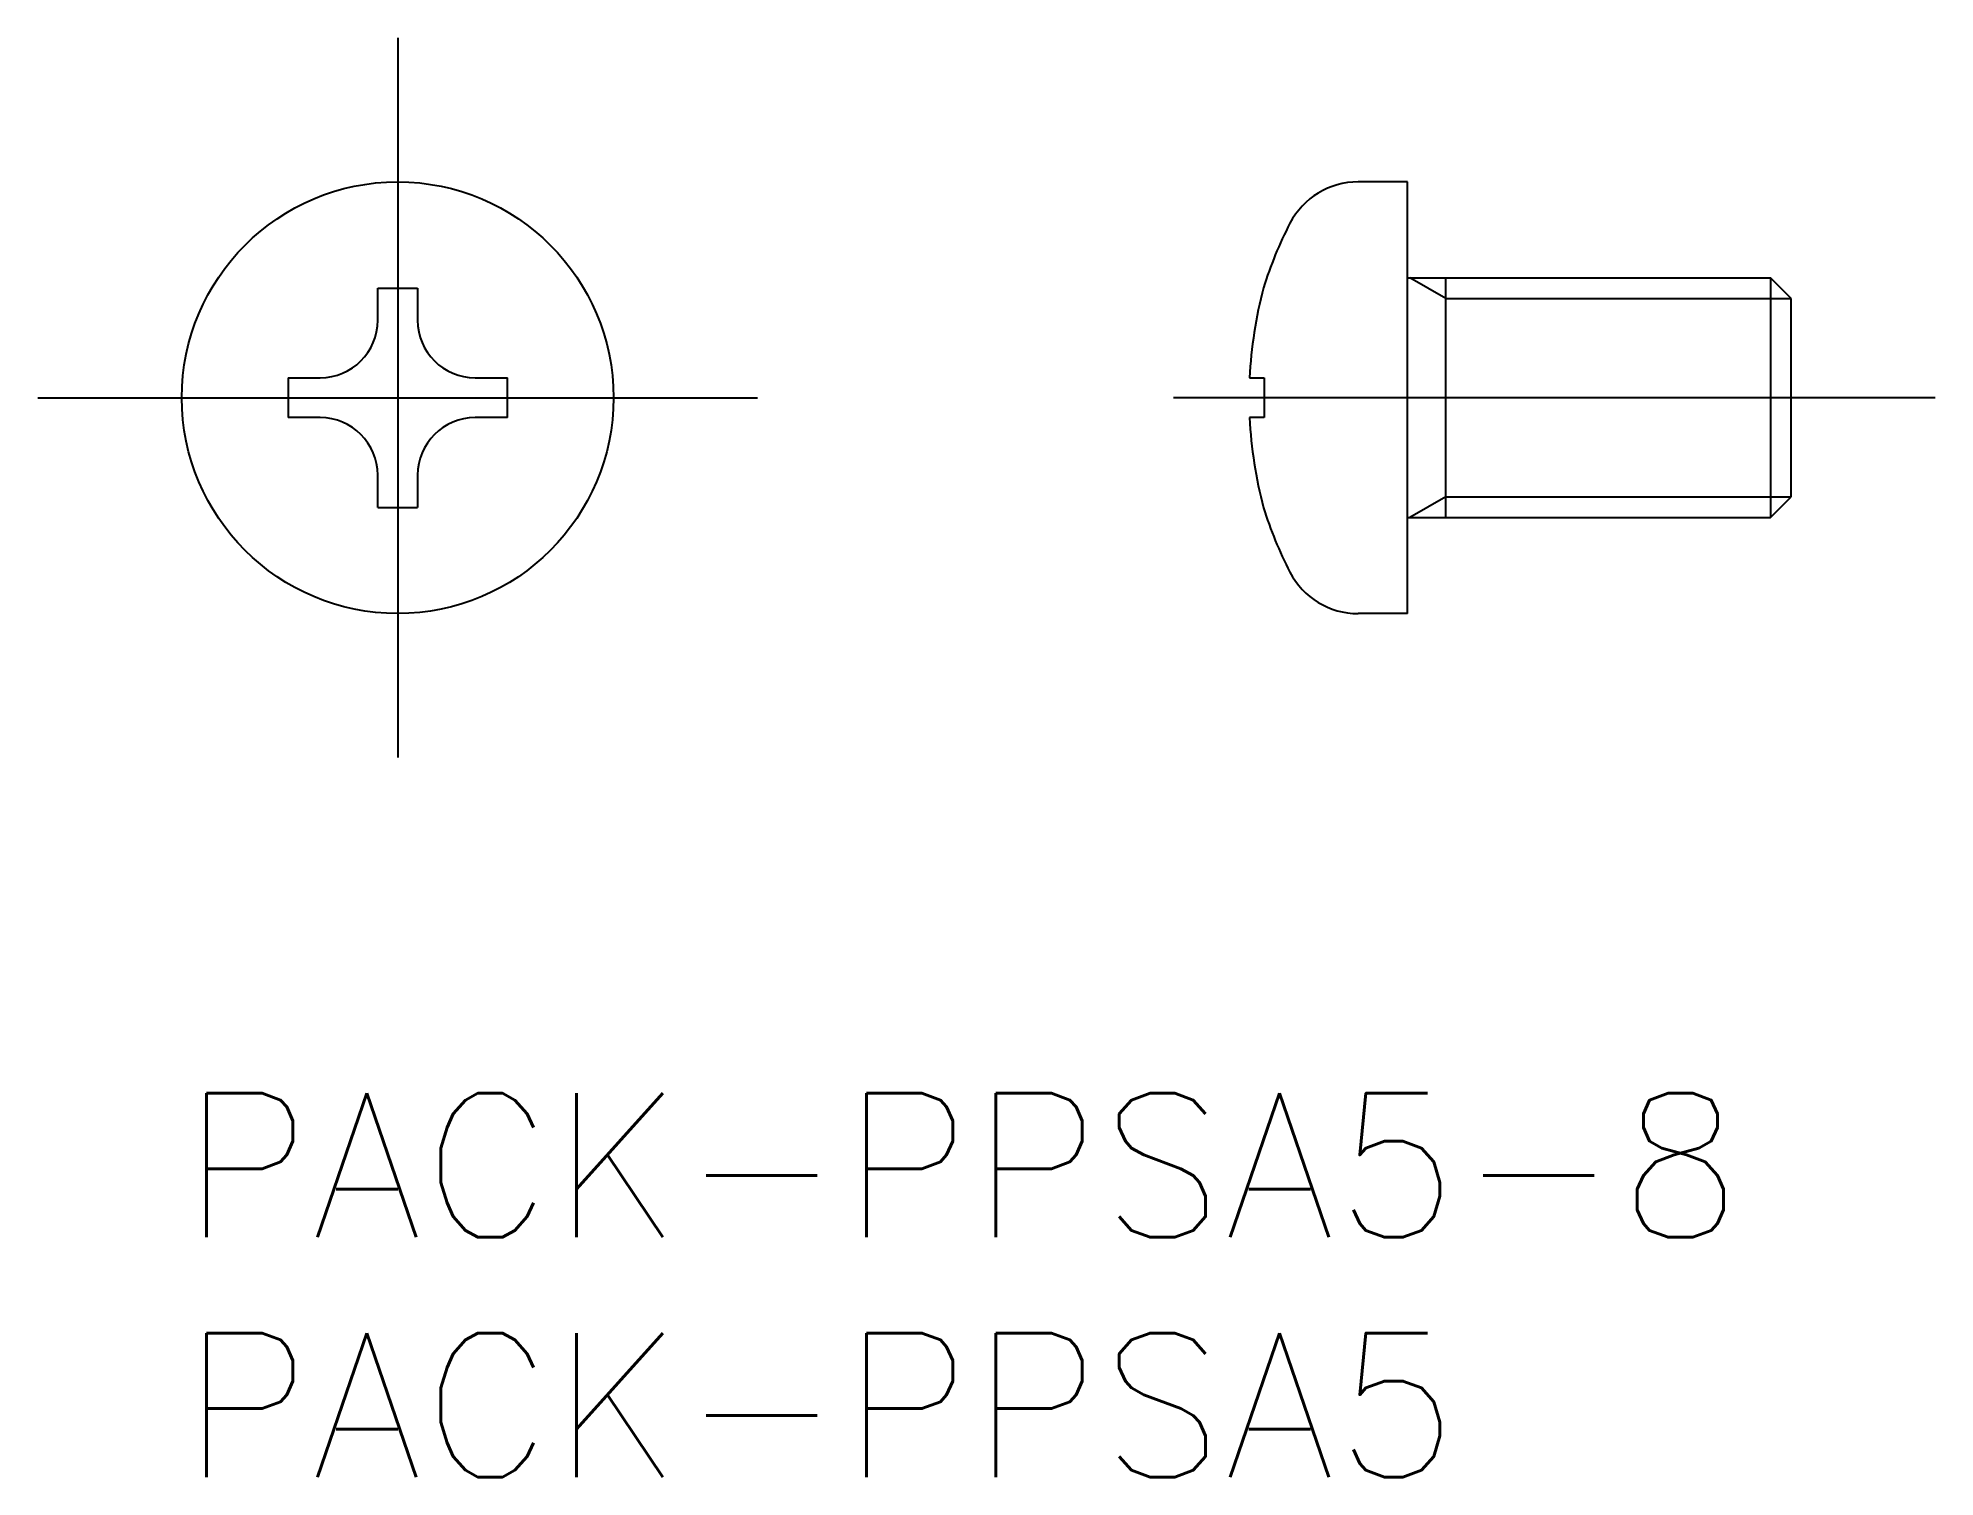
# Model space of a CAD drawing. Extents: x -3 to 36.6, y -8 to 22.
import ezdxf

# ---------------------------------------------------------------- set-up
doc = ezdxf.new("R2010")
doc.units = 0
doc.header["$LTSCALE"] = 0.5
doc.linetypes.add('CENTER', pattern=[50.8, 31.75, -6.35, 6.35, -6.35])
for name, color, linetype in [('MSM_CENTER', 1, 'CENTER'), ('MSM_CONTINUOUS', 7, 'CONTINUOUS'), ('MSM_NARROW', 5, 'CONTINUOUS'), ('MSM_PART_NUMBER', 7, 'CONTINUOUS')]:
    doc.layers.add(name, color=color, linetype=linetype)
doc.styles.get("Standard").update_dxf_attribs({"font": 'txt.shx', "height": 1, "bigfont": 'bigfont.shx'})

# ---------------------------------------------------------------- blocks, each defined once
blk = doc.blocks.new('*U2')
at = {"layer": 'MSM_PART_NUMBER'}
blk.add_text('PACK-PPSA5-8', height=3, dxfattribs=at).set_placement((0, -3))
blk = doc.blocks.new('*U3')
at = {"layer": 'MSM_PART_NUMBER'}
blk.add_text('PACK-PPSA5', height=3, dxfattribs=at).set_placement((0, -8))

msp = doc.modelspace()

# ---------------------------------------------------------------- linework, layer by layer
at = {"layer": 'MSM_CENTER'}
for p, q in [((4.5, 22), (4.5, 7)), ((-3, 14.5), (12, 14.5)), ((36.551, 14.5), (19.45, 14.5))]:
    msp.add_line(p, q, dxfattribs=at)
at = {"layer": 'MSM_CONTINUOUS'}
for p, q in [((25.551, 19), (24.522, 19)), ((25.551, 10), (25.551, 19)), ((4.085, 16.115), (4.085, 16.786)), ((4.085, 16.786), (4.915, 16.786)), ((4.915, 16.786), (4.915, 16.115)), ((25.551, 17), (33.118, 17)), ((26.351, 12), (26.351, 17)), ((33.551, 16.567), (33.118, 17)), ((33.118, 17), (33.118, 12)), ((33.551, 12.433), (33.551, 16.567)), ((2.214, 14.915), (2.214, 14.085)), ((2.214, 14.915), (2.885, 14.915)), ((6.115, 14.915), (6.786, 14.915)), ((6.786, 14.085), (6.786, 14.915)), ((22.261, 14.915), (22.562, 14.915)), ((22.562, 14.915), (22.562, 14.085)), ((2.885, 14.085), (2.214, 14.085)), ((6.786, 14.085), (6.115, 14.085)), ((22.562, 14.085), (22.261, 14.085)), ((4.085, 12.214), (4.085, 12.885)), ((4.915, 12.885), (4.915, 12.214)), ((33.118, 12), (33.551, 12.433)), ((4.085, 12.214), (4.915, 12.214)), ((25.551, 12), (33.118, 12)), ((25.551, 10), (24.522, 10))]:
    msp.add_line(p, q, dxfattribs=at)
msp.add_circle((4.5, 14.5), 4.5, dxfattribs=at)
for centre, radius, start, end in [((24.522, 17.4), 1.6, 90, 152.5892), ((30.204, 14.453), 8.001, 152.5892, 162.9983), ((31.098, 14.5), 8.847, 164.9807, 177.3114), ((2.885, 16.115), 1.2, 270, 0), ((6.115, 16.115), 1.2, 180, 270), ((2.885, 12.885), 1.2, 0, 90), ((6.115, 12.885), 1.2, 90, 180), ((31.098, 14.5), 8.847, 182.6886, 195.0193), ((30.204, 14.547), 8.001, 197.0017, 207.4108), ((24.522, 11.6), 1.6, 207.4108, 270)]:
    msp.add_arc(centre, radius, start, end, dxfattribs=at)
at = {"layer": 'MSM_NARROW'}
for p, q in [((26.351, 16.567), (25.601, 17)), ((26.351, 16.567), (33.551, 16.567)), ((26.351, 12.433), (25.601, 12)), ((26.351, 12.433), (33.551, 12.433))]:
    msp.add_line(p, q, dxfattribs=at)

# ---------------------------------------------------------------- block references
at = {"layer": 'MSM_CONTINUOUS'}
for name in ['*U2', '*U3']:
    msp.add_blockref(name, (0, 0), dxfattribs=at)

doc.saveas('drawing.dxf')
